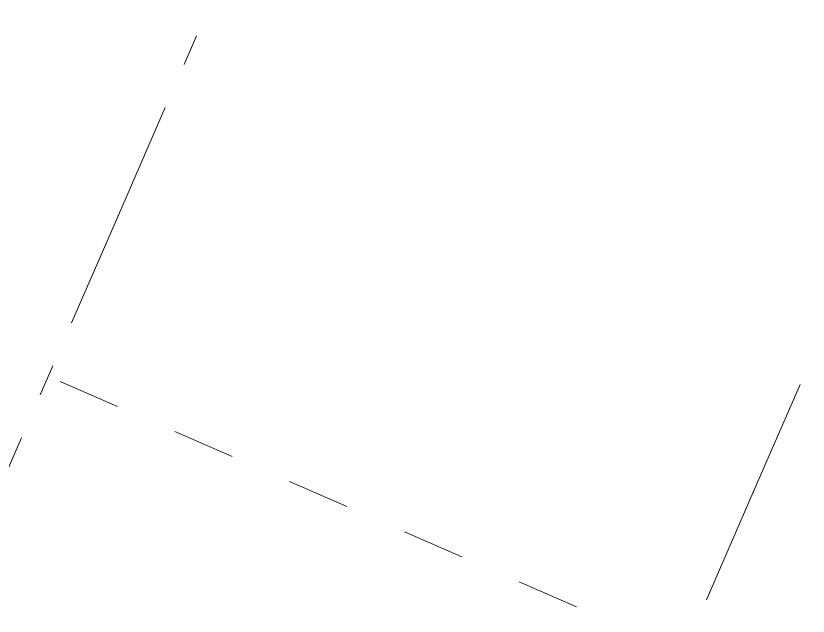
# Model space of a CAD drawing. Header units: millimetres. Extents: x -50172 to 68897, y -80883 to 956680.
# Drawn here: x 8850 to 12422, y -47329 to -44624 of the extents above; entities that cross this region are included whole.
import ezdxf
from ezdxf.enums import TextEntityAlignment as Align

# ---------------------------------------------------------------- set-up
doc = ezdxf.new("R2010")
doc.units = ezdxf.units.MM
doc.header["$MEASUREMENT"] = 0
doc.linetypes.add('Dashed', pattern=[564.444447, 282.222223, -282.222223])
doc.linetypes.add('Double Dashed', pattern=[1093.611073, 529.166651, -211.666656, 141.111112, -211.666656])
doc.layers.add('A-95-MC_Marker_Section_P2.Marker', color=7, linetype='Continuous')
doc.layers.add('New_A-15-MG_Structural_Grid_Phase_2', color=7, linetype='Continuous')
doc.layers.add('A-95-MC_Marker_Section_P2.Marker_Pen_No__1', color=7, linetype='Continuous', lineweight=13)
doc.layers.add('New_A-15-MG_Structural_Grid_Phase_2_Pen_No__222', color=7, linetype='Continuous', lineweight=13, true_color=0x65af33)
doc.styles.add('GENERATED_STYLE_4', font='')
doc.styles.get('GENERATED_STYLE_4').set_extended_font_data('Swis721 BT')

# ---------------------------------------------------------------- blocks, each defined once
blk = doc.blocks.new('Standard grid marker_32')
at = {"layer": 'New_A-15-MG_Structural_Grid_Phase_2_Pen_No__222', "linetype": 'Double Dashed'}
for q in [(20268.4, 0), (0, 0)]:
    blk.add_line((7182, 0), q, dxfattribs=at)
blk.add_point((7182, 0), dxfattribs=at)
blk.add_point((7182, 0), dxfattribs=at)
at = {"layer": 'New_A-15-MG_Structural_Grid_Phase_2_Pen_No__222', "style": 'GENERATED_STYLE_4'}
for tag, p in [('AC_MarkerText_1_0', (-500, 36.5)), ('AC_MarkerText_1_1', (27950.4, 36.5))]:
    blk.add_attdef(tag, text='', height=350, rotation=270, dxfattribs=at).set_placement(p, align=Align.MIDDLE_CENTER)
blk = doc.blocks.new('Cutting Plane_4_1', base_point=(18850.6, -50545.4))
at = {"layer": 'A-95-MC_Marker_Section_P2.Marker_Pen_No__1', "linetype": 'Dashed'}
blk.add_line((18621.4, -50445.5), (-6789.2, -39365.2), dxfattribs=at)

msp = doc.modelspace()

# ---------------------------------------------------------------- block references
at = {"layer": 'A-95-MC_Marker_Section_P2.Marker'}
msp.add_blockref('Cutting Plane_4_1', (18850.6, -50545.4), dxfattribs=at)
at = {"layer": 'New_A-15-MG_Structural_Grid_Phase_2', "color": 8, "linetype": 'Continuous', "lineweight": 15, "zscale": 1000, "rotation": 66.44041158399293}
for p in [(6441.9, -52106.2), (9303.8, -53354.1)]:
    msp.add_blockref('Standard grid marker_32', p, dxfattribs=at)

doc.saveas('drawing.dxf')
